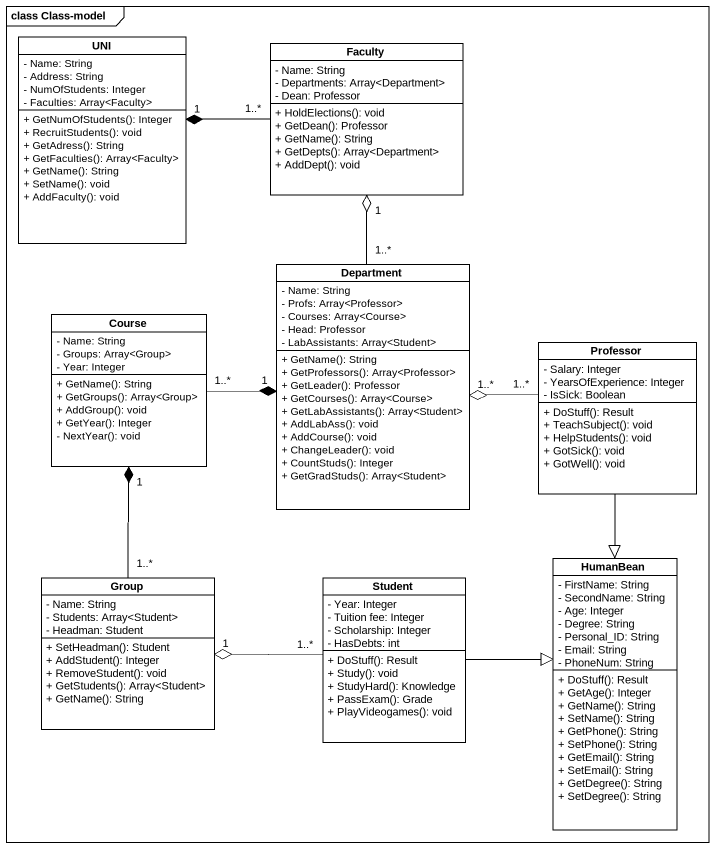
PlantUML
@startuml
mainframe class Class-model
hide circle
hide empty members
skinparam classAttributeIconSize 0
class UNI {
  - Name: String
  - Address: String
  - NumOfStudents: Integer
  - Faculties: Array<Faculty>
  + GetNumOfStudents(): Integer
  + RecruitStudents(): void
  + GetAdress(): String
  + GetFaculties(): Array<Faculty>
  + GetName(): String
  + SetName(): void
  + AddFaculty(): void
}
class Faculty {
  - Name: String
  - Departments: Array<Department>
  - Dean: Professor
  + HoldElections(): void
  + GetDean(): Professor
  + GetName(): String
  + GetDepts(): Array<Department>
  + AddDept(): void
}
class Department {
  - Name: String
  - Profs: Array<Professor>
  - Courses: Array<Course>
  - Head: Professor
  - LabAssistants: Array<Student>
  + GetName(): String
  + GetProfessors(): Array<Professor>
  + GetLeader(): Professor
  + GetCourses(): Array<Course>
  + GetLabAssistants(): Array<Student>
  + AddLabAss(): void
  + AddCourse(): void
  + ChangeLeader(): void
  + CountStuds(): Integer
  + GetGradStuds(): Array<Student>
}
class Course {
  - Name: String
  - Groups: Array<Group>
  - Year: Integer
  + GetName(): String
  + GetGroups(): Array<Group>
  + AddGroup(): void
  + GetYear(): Integer
  - NextYear(): void
}
class Professor {
  - Salary: Integer
  - YearsOfExperience: Integer
  - IsSick: Boolean
  + DoStuff(): Result
  + TeachSubject(): void
  + HelpStudents(): void
  + GotSick(): void
  + GotWell(): void
}
class HumanBean {
  - FirstName: String
  - SecondName: String
  - Age: Integer
  - Degree: String
  - Personal_ID: String
  - Email: String
  - PhoneNum: String
  + DoStuff(): Result
  + GetAge(): Integer
  + GetName(): String
  + SetName(): String
  + GetPhone(): String
  + SetPhone(): String
  + GetEmail(): String
  + SetEmail(): String
  + GetDegree(): String
  + SetDegree(): String
}
class "Group" as Group_ {
  - Name: String
  - Students: Array<Student>
  - Headman: Student
  + SetHeadman(): Student
  + AddStudent(): Integer
  + RemoveStudent(): void
  + GetStudents(): Array<Student>
  + GetName(): String
}
class Student {
  - Year: Integer
  - Tuition fee: Integer
  - Scholarship: Integer
  - HasDebts: int
  + DoStuff(): Result
  + Study(): void
  + StudyHard(): Knowledge
  + PassExam(): Grade
  + PlayVideogames(): void
}
Faculty "1..*" -left-* "1" UNI
Department "1..*" -up-o "1" Faculty
Course "1..*" -right-* "1" Department
Professor "1..*" -left-o "1..*" Department
Professor --|> HumanBean
Group_ "1..*" -up-* "1" Course
Student -right-|> HumanBean
Student "1..*" -left-o "1" Group_
@enduml
